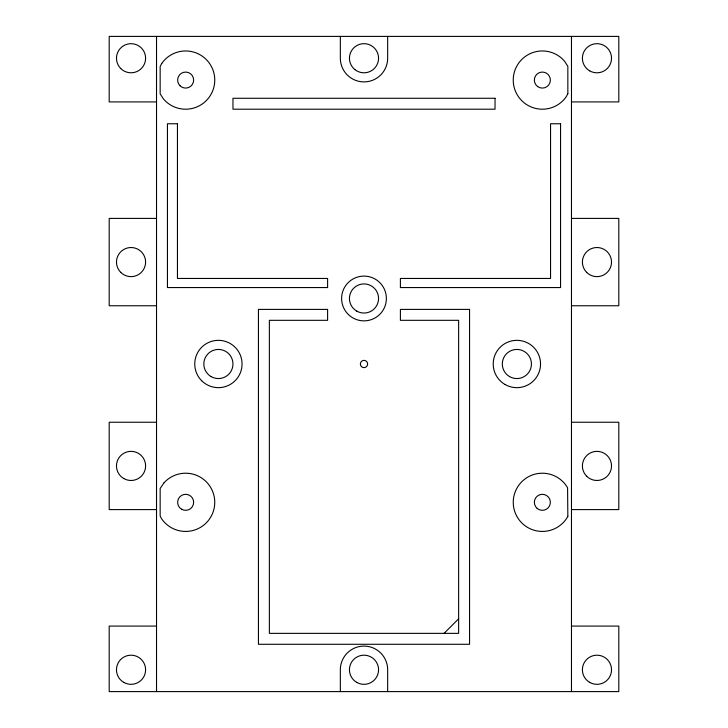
<?xml version="1.0" encoding="UTF-8"?>
<svg xmlns="http://www.w3.org/2000/svg" width="728" height="728" viewBox="0 0 728 728"><rect width="100%" height="100%" fill="white"/><g stroke="black" fill="none" stroke-linecap="round" stroke-linejoin="round"><path stroke-width="1.09" d="M444.08 633.36L458.64 618.8M156.52 101.92L109.2 101.92L109.2 36.4L618.8 36.4L618.8 101.92L571.48 101.92M156.52 218.4L109.2 218.4L109.2 305.76L156.52 305.76M571.48 218.4L618.8 218.4L618.8 305.76L571.48 305.76M156.52 422.24L109.2 422.24L109.2 509.6L156.52 509.6M571.48 422.24L618.8 422.24L618.8 509.6L571.48 509.6M156.52 626.08L109.2 626.08L109.2 691.6L618.8 691.6L618.8 626.08L571.48 626.08M571.48 36.4L571.48 691.6M387.66 36.4L387.66 58.24A23.66 23.66 0 0 1 364 81.9A23.66 23.66 0 0 1 340.34 58.24L340.34 36.4M387.66 691.6L387.66 669.323A23.66 23.66 0 0 0 363.563 646.1A23.66 23.66 0 0 0 340.34 670.197L340.34 691.6M156.52 36.4L156.52 691.6M567.84 516.252L567.576 516.88A29.12 29.12 0 0 1 523.641 524.624A29.12 29.12 0 0 1 523.641 480.016A29.12 29.12 0 0 1 567.576 487.76L567.84 516.252M567.84 93.666L566.339 96.606A29.12 29.12 0 0 1 523.805 102.53A29.12 29.12 0 0 1 521.612 59.641A29.12 29.12 0 0 1 564.528 61.198L567.84 66.312L567.84 93.666M161.752 63.436L160.16 66.503L160.16 93.83L163.372 98.853A29.12 29.12 0 0 0 206.279 100.628A29.12 29.12 0 0 0 204.304 57.73A29.12 29.12 0 0 0 161.752 63.436M163.8 483.064L160.16 488.479L160.16 515.934L161.388 518.436A29.12 29.12 0 0 0 203.804 525.079A29.12 29.12 0 0 0 206.725 482.236A29.12 29.12 0 0 0 163.8 483.064M495.04 98.28L232.96 98.28L232.96 109.2L495.04 109.2L495.04 98.28M177.45 123.76L167.44 123.76L167.44 287.56L327.6 287.56L327.6 278.46L177.45 278.46L177.45 123.76M560.56 123.76L550.55 123.76L550.55 278.46L400.4 278.46L400.4 287.56L560.56 287.56L560.56 123.76M327.6 309.4L258.44 309.4L258.44 644.28L469.56 644.28L469.56 309.4L400.4 309.4L400.4 320.32L458.64 320.32L458.64 633.36L269.36 633.36L269.36 320.32L327.6 320.32L327.6 309.4M356.72 311.093A14.56 14.56 0 0 0 378.56 298.48A14.56 14.56 0 0 0 356.72 285.867A14.56 14.56 0 0 0 356.72 311.093M361.425 366.575A3.64 3.64 0 0 0 367.513 364.946A3.64 3.64 0 0 0 363.054 360.487A3.64 3.64 0 0 0 361.425 366.575M120.748 68.532A14.56 14.56 0 0 0 145.1 62.007A14.56 14.56 0 0 0 127.273 44.181A14.56 14.56 0 0 0 120.748 68.532M120.748 272.372A14.56 14.56 0 0 0 145.1 265.847A14.56 14.56 0 0 0 127.273 248.021A14.56 14.56 0 0 0 120.748 272.372M123.76 478.533A14.56 14.56 0 0 0 145.6 465.92A14.56 14.56 0 0 0 123.76 453.307A14.56 14.56 0 0 0 123.76 478.533M123.76 682.373A14.56 14.56 0 0 0 145.6 669.76A14.56 14.56 0 0 0 123.76 657.147A14.56 14.56 0 0 0 123.76 682.373M589.68 70.853A14.56 14.56 0 0 0 611.52 58.24A14.56 14.56 0 0 0 589.68 45.627A14.56 14.56 0 0 0 589.68 70.853M586.668 272.372A14.56 14.56 0 0 0 611.02 265.847A14.56 14.56 0 0 0 593.193 248.021A14.56 14.56 0 0 0 586.668 272.372M586.668 476.212A14.56 14.56 0 0 0 611.02 469.687A14.56 14.56 0 0 0 593.193 451.861A14.56 14.56 0 0 0 586.668 476.212M589.68 682.373A14.56 14.56 0 0 0 611.52 669.76A14.56 14.56 0 0 0 589.68 657.147A14.56 14.56 0 0 0 589.68 682.373M211.12 376.613A14.56 14.56 0 0 0 232.96 364A14.56 14.56 0 0 0 211.12 351.387A14.56 14.56 0 0 0 211.12 376.613M509.6 376.613A14.56 14.56 0 0 0 531.44 364A14.56 14.56 0 0 0 509.6 351.387A14.56 14.56 0 0 0 509.6 376.613M354.936 69.633A14.56 14.56 0 0 0 378.396 60.397A14.56 14.56 0 0 0 358.667 44.69A14.56 14.56 0 0 0 354.936 69.633M356.72 682.373A14.56 14.56 0 0 0 378.56 669.76A14.56 14.56 0 0 0 356.72 657.147A14.56 14.56 0 0 0 356.72 682.373M181.636 509.254A8.008 8.008 0 0 0 193.648 502.32A8.008 8.008 0 0 0 181.636 495.386A8.008 8.008 0 0 0 181.636 509.254M537.2 508.444A8.008 8.008 0 0 0 550.241 503.73A8.008 8.008 0 0 0 539.639 494.785A8.008 8.008 0 0 0 537.2 508.444M537.71 86.605A8.008 8.008 0 0 0 550.332 80.844A8.008 8.008 0 0 0 539.038 72.791A8.008 8.008 0 0 0 537.71 86.605M179.98 85.74A8.008 8.008 0 0 0 193.375 82.155A8.008 8.008 0 0 0 183.565 72.345A8.008 8.008 0 0 0 179.98 85.74M201.674 380.726A23.66 23.66 0 0 0 241.25 370.124A23.66 23.66 0 0 0 212.276 341.15A23.66 23.66 0 0 0 201.674 380.726M348.439 314.569A22.377 22.377 0 0 0 385.713 303.904A22.377 22.377 0 0 0 357.848 276.959A22.377 22.377 0 0 0 348.439 314.569M505.05 384.493A23.66 23.66 0 0 0 540.54 364A23.66 23.66 0 0 0 505.05 343.507A23.66 23.66 0 0 0 505.05 384.493"/></g></svg>
